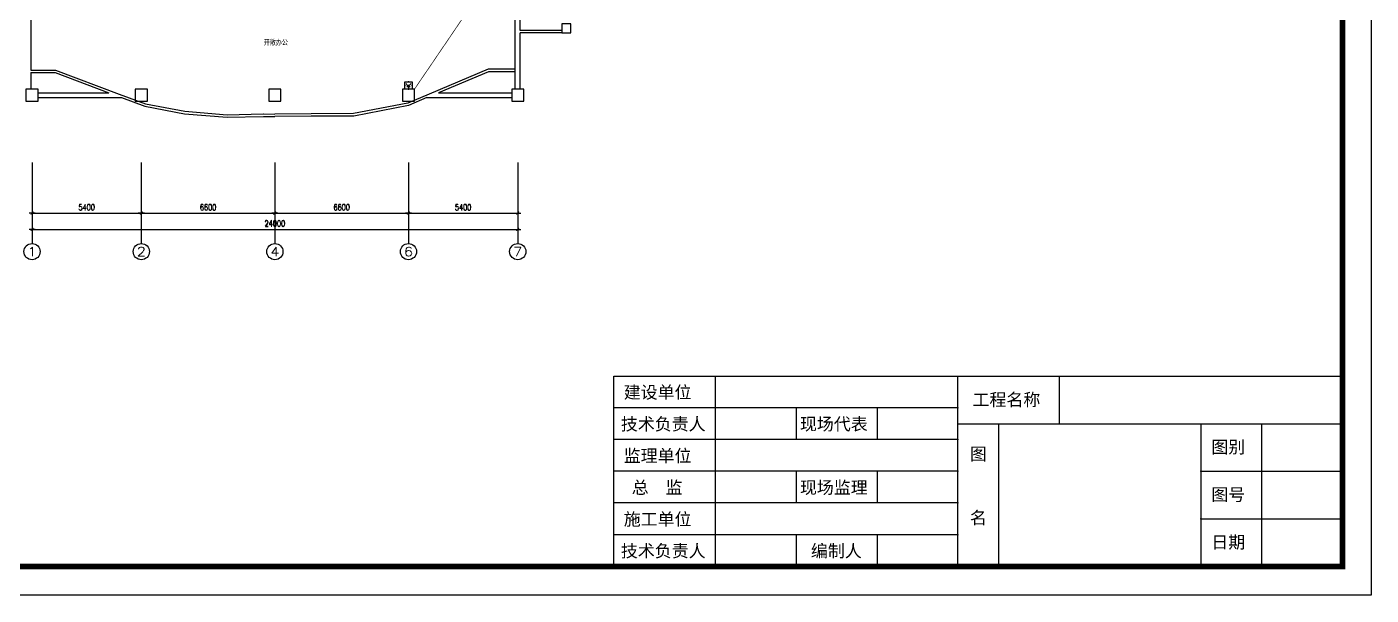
# Model space of a CAD drawing. Extents: x -149393 to 1177518, y -366685 to 296590.
# Drawn here: x 784228 to 850650, y -186685 to -158628 of the extents above; entities that cross this region are included whole.
import ezdxf
from ezdxf.enums import TextEntityAlignment as Align

# ---------------------------------------------------------------- set-up
doc = ezdxf.new("R2010")
doc.units = 0
doc.header["$LTSCALE"] = 1000
doc.header["$MEASUREMENT"] = 0
doc.linetypes.add('常规', pattern=[20, 10, 0, 10])
doc.layers.get('0').update_dxf_attribs({"linetype": 'CONTINUOUS'})
doc.layers.get('Defpoints').update_dxf_attribs({"linetype": 'CONTINUOUS'})
for name, color, linetype in [('AXIS', 3, 'CONTINUOUS'), ('COLUMN', 9, 'CONTINUOUS'), ('EQUIP-消防', 3, 'CONTINUOUS'), ('PUB_TITLE', 253, 'CONTINUOUS'), ('TEL_TEXT', 7, 'CONTINUOUS'), ('WALL', 9, 'CONTINUOUS'), ('WIRE-消防', 3, '常规')]:
    doc.layers.add(name, color=color, linetype=linetype)
doc.styles.add('_TCH_AXIS', font='COMPLEX', dxfattribs={"bigfont": 'GBCBIG'})
doc.styles.add('_TCH_DIM_T3', font='SIMPLEX', dxfattribs={"width": 0.705882, "bigfont": 'GBCBIG'})
doc.styles.add('_TEL_DIM', font='', dxfattribs={"width": 0.8, "height": 3.5})
doc.styles.add('DIM_FONT', font='SIMPLEX.shx', dxfattribs={"width": 0.8})
doc.styles.add('宋体', font='')
doc.styles.get('_TEL_DIM').set_extended_font_data('SimSun')
doc.styles.get('宋体').set_extended_font_data('SimSun')
doc.dimstyles.new('_TCH_ARCH&&100', dxfattribs={"dimtxt": 297.5, "dimasz": 100, "dimexe": 250, "dimexo": 300, "dimgap": 126.25, "dimtad": 1, "dimdec": 0, "dimzin": 0, "dimdsep": 46, "dimtxsty": '_TCH_DIM_T3', "dimblk": 'ARCHTICK', "dimcen": 0.09, "dimclrt": 7, "dimazin": 2, "dimtfac": 1, "dimtdec": 0, "dimtix": 1, "dimtmove": 2, "dimatfit": 3, "dimfxl": 1, "dimtolj": 1, "dimtzin": 0, "dimarcsym": 0})
doc.dimstyles.new('DIMN', dxfattribs={"dimtxt": 300, "dimasz": 1, "dimexe": 250, "dimexo": 300, "dimgap": 150, "dimtad": 1, "dimdec": 0, "dimdsep": 46, "dimtxsty": 'DIM_FONT', "dimblk": '_DIMX', "dimcen": 2.5, "dimclrt": 7, "dimadec": 0, "dimazin": 0, "dimtfac": 1, "dimtdec": 0, "dimtix": 1, "dimtmove": 2, "dimatfit": 3, "dimldrblk": '_DIMX', "dimfxl": 1, "dimtolj": 1, "dimarcsym": 0})

# ---------------------------------------------------------------- blocks, each defined once
blk = doc.blocks.new('$equip_U$00000302(cyc-PC)')
for p, q in [((0.5, 0.5), (-0.5, 0.5)), ((-0.5, 0.5), (-0.5, -0.5)), ((0, 0), (0, -0.35)), ((0.5, -0.5), (0.5, 0.5)), ((-0.5, -0.5), (0.5, -0.5)), ((-0.22, -0.17), (0.22, -0.17))]:
    blk.add_line(p, q)
blk.add_arc((0, 0.3), 0.3, 180, 0)
for p in [(-0.5, 0), (0, 0.5), (0.5, 0), (0, -0.5)]:
    blk.add_point(p)
at = {"color": 7, "style": '_TEL_DIM', "flags": 1}
blk.add_attdef('A', text='', height=0.00002, dxfattribs=at).set_placement((0, 0), align=Align.MIDDLE_CENTER)
blk = doc.blocks.new('_DIMX')
blk.add_line((-150, 0), (150, 0))
at = {"const_width": 50}
blk.add_lwpolyline([(-70, -70), (70, 70)], dxfattribs=at)
blk = doc.blocks.new('_ArchTick')
at = {"color": 0, "linetype": 'ByBlock', "const_width": 0.4}
blk.add_lwpolyline([(-0.5, -0.5), (0.5, 0.5)], dxfattribs=at)
blk = doc.blocks.new('*D1325')
at = {"layer": 'AXIS', "color": 0, "lineweight": -2, "transparency": 16777216}
for p, q in [((796483, -165624), (796483, -168074)), ((803083, -165624), (803083, -168074)), ((796483, -167824), (803083, -167824))]:
    blk.add_line(p, q, dxfattribs=at)
at = {"layer": 'Defpoints', "color": 0, "transparency": 16777216}
for p in [(796483, -165324), (803083, -165324), (803083, -167824)]:
    blk.add_point(p, dxfattribs=at)
at = {"layer": 'AXIS', "color": 0, "lineweight": -2, "transparency": 16777216, "xscale": 100, "yscale": 100, "zscale": 100, "rotation": 180}
blk.add_blockref('_ArchTick', (796483, -167824), dxfattribs=at)
at = {"layer": 'AXIS', "color": 0, "lineweight": -2, "transparency": 16777216, "xscale": 100, "yscale": 100, "zscale": 100}
blk.add_blockref('_ArchTick', (803083, -167824), dxfattribs=at)
at = {"layer": 'AXIS', "color": 7, "transparency": 16777216, "insert": (799783, -167549), "char_height": 297.5, "attachment_point": 5, "style": '_TCH_DIM_T3'}
blk.add_mtext('\\A1;6600', dxfattribs=at)
blk = doc.blocks.new('*D1326')
at = {"layer": 'AXIS', "color": 0, "lineweight": -2, "transparency": 16777216}
for p, q in [((803083, -165624), (803083, -168074)), ((808483, -165624), (808483, -168074)), ((803083, -167824), (808483, -167824))]:
    blk.add_line(p, q, dxfattribs=at)
at = {"layer": 'Defpoints', "color": 0, "transparency": 16777216}
for p in [(803083, -165324), (808483, -165324), (808483, -167824)]:
    blk.add_point(p, dxfattribs=at)
at = {"layer": 'AXIS', "color": 0, "lineweight": -2, "transparency": 16777216, "xscale": 100, "yscale": 100, "zscale": 100, "rotation": 180}
blk.add_blockref('_ArchTick', (803083, -167824), dxfattribs=at)
at = {"layer": 'AXIS', "color": 0, "lineweight": -2, "transparency": 16777216, "xscale": 100, "yscale": 100, "zscale": 100}
blk.add_blockref('_ArchTick', (808483, -167824), dxfattribs=at)
at = {"layer": 'AXIS', "color": 7, "transparency": 16777216, "insert": (805783, -167549), "char_height": 297.5, "attachment_point": 5, "style": '_TCH_DIM_T3'}
blk.add_mtext('\\A1;5400', dxfattribs=at)
blk = doc.blocks.new('*D1327')
at = {"layer": 'AXIS', "color": 0, "lineweight": -2, "transparency": 16777216}
for p, q in [((789883, -165624), (789883, -168074)), ((796483, -165624), (796483, -168074)), ((789883, -167824), (796483, -167824))]:
    blk.add_line(p, q, dxfattribs=at)
at = {"layer": 'Defpoints', "color": 0, "transparency": 16777216}
for p in [(789883, -165324), (796483, -165324), (796483, -167824)]:
    blk.add_point(p, dxfattribs=at)
at = {"layer": 'AXIS', "color": 0, "lineweight": -2, "transparency": 16777216, "xscale": 100, "yscale": 100, "zscale": 100, "rotation": 180}
blk.add_blockref('_ArchTick', (789883, -167824), dxfattribs=at)
at = {"layer": 'AXIS', "color": 0, "lineweight": -2, "transparency": 16777216, "xscale": 100, "yscale": 100, "zscale": 100}
blk.add_blockref('_ArchTick', (796483, -167824), dxfattribs=at)
at = {"layer": 'AXIS', "color": 7, "transparency": 16777216, "insert": (793183, -167549), "char_height": 297.5, "attachment_point": 5, "style": '_TCH_DIM_T3'}
blk.add_mtext('\\A1;6600', dxfattribs=at)
blk = doc.blocks.new('*D1328')
at = {"layer": 'AXIS', "color": 0, "lineweight": -2, "transparency": 16777216}
for p, q in [((784483, -165624), (784483, -168074)), ((789883, -165624), (789883, -168074)), ((784483, -167824), (789883, -167824))]:
    blk.add_line(p, q, dxfattribs=at)
at = {"layer": 'Defpoints', "color": 0, "transparency": 16777216}
for p in [(784483, -165324), (789883, -165324), (789883, -167824)]:
    blk.add_point(p, dxfattribs=at)
at = {"layer": 'AXIS', "color": 0, "lineweight": -2, "transparency": 16777216, "xscale": 100, "yscale": 100, "zscale": 100, "rotation": 180}
blk.add_blockref('_ArchTick', (784483, -167824), dxfattribs=at)
at = {"layer": 'AXIS', "color": 0, "lineweight": -2, "transparency": 16777216, "xscale": 100, "yscale": 100, "zscale": 100}
blk.add_blockref('_ArchTick', (789883, -167824), dxfattribs=at)
at = {"layer": 'AXIS', "color": 7, "transparency": 16777216, "insert": (787183, -167549), "char_height": 297.5, "attachment_point": 5, "style": '_TCH_DIM_T3'}
blk.add_mtext('\\A1;5400', dxfattribs=at)
blk = doc.blocks.new('*D1329')
at = {"layer": 'AXIS', "color": 0, "lineweight": -2, "transparency": 16777216}
for p, q in [((784483, -165624), (784483, -168874)), ((808483, -165624), (808483, -168874)), ((784483, -168624), (808483, -168624))]:
    blk.add_line(p, q, dxfattribs=at)
at = {"layer": 'Defpoints', "color": 0, "transparency": 16777216}
for p in [(784483, -165324), (808483, -165324), (808483, -168624)]:
    blk.add_point(p, dxfattribs=at)
at = {"layer": 'AXIS', "color": 0, "lineweight": -2, "transparency": 16777216, "xscale": 100, "yscale": 100, "zscale": 100, "rotation": 180}
blk.add_blockref('_ArchTick', (784483, -168624), dxfattribs=at)
at = {"layer": 'AXIS', "color": 0, "lineweight": -2, "transparency": 16777216, "xscale": 100, "yscale": 100, "zscale": 100}
blk.add_blockref('_ArchTick', (808483, -168624), dxfattribs=at)
at = {"layer": 'AXIS', "color": 7, "transparency": 16777216, "insert": (796483, -168349), "char_height": 297.5, "attachment_point": 5, "style": '_TCH_DIM_T3'}
blk.add_mtext('\\A1;24000', dxfattribs=at)
blk = doc.blocks.new('_FZHK')
blk.add_lwpolyline([(-0.5, -0.5), (0.5, -0.5), (0.5, 0.5), (-0.5, 0.5)], close=True)
blk = doc.blocks.new('会签栏')
at = {"layer": 'PUB_TITLE', "color": 4, "lineweight": 30}
blk.add_lwpolyline([(-18000, 0), (-18000, 4700), (0, 4700)], dxfattribs=at)
at = {"layer": 'PUB_TITLE', "color": 4}
for points in [[(-15500, 4700), (-15500, 0)], [(-9500, 0), (-9500, 4700)], [(-7000, 4700), (-7000, 3525)], [(-9500, 3917), (-18000, 3917)], [(-13500, 3917), (-13500, 3133)], [(-11500, 3917), (-11500, 3133)], [(-9500, 3525), (0, 3525)], [(-8500, 3525), (-8500, 0)], [(-3500, 3525), (-3500, 0)], [(-2000, 3525), (-2000, 0)], [(-9500, 3133), (-18000, 3133)], [(-9500, 2350), (-18000, 2350)], [(-13500, 2350), (-13500, 1567)], [(-11500, 2350), (-11500, 1567)], [(-3500, 2350), (0, 2350)], [(-9500, 1567), (-18000, 1567)], [(-3500, 1175), (0, 1175)], [(-9500, 783), (-18000, 783)], [(-13500, 783), (-13500, 0)], [(-11500, 783), (-11500, 0)]]:
    blk.add_lwpolyline(points, dxfattribs=at)
at = {"layer": 'PUB_TITLE'}
for p in [(-9500, 3917), (-9500, 3133), (-9500, 2350), (-9500, 1567), (-3500, 1175), (-9500, 783)]:
    blk.add_point(p, dxfattribs=at)
at = {"layer": 'PUB_TITLE', "color": 4}
blk.add_point((-3500, 2350), dxfattribs=at)
at = {"lineweight": -3, "style": '宋体'}
for s, p in [('建设单位', (-17758, 4147)), ('工程名称', (-9140, 3965)), ('技术负责人', (-17828, 3363)), ('现场代表', (-13405, 3363)), ('图别', (-3241, 2796)), ('监理单位', (-17758, 2580)), ('图', (-9206, 2624)), ('总  监', (-17560, 1797)), ('现场监理', (-13405, 1797)), ('图号', (-3241, 1621)), ('施工单位', (-17758, 1013)), ('名', (-9206, 1049)), ('日期', (-3241, 446)), ('技术负责人', (-17828, 230)), ('编制人', (-13134, 230))]:
    blk.add_text(s, height=307, dxfattribs=at).set_placement(p)

msp = doc.modelspace()

# ---------------------------------------------------------------- linework, layer by layer
at = {"layer": 'AXIS'}
for p, q in [((784483.2, -165324), (784483.2, -169324)), ((789883.2, -165324), (789883.2, -169324)), ((796483.2, -165324), (796483.2, -169324)), ((803083.2, -165324), (803083.2, -169324)), ((808483.2, -165324), (808483.2, -169324))]:
    msp.add_line(p, q, dxfattribs=at)
for centre in [(784483.2, -169724), (789883.2, -169724), (796483.2, -169724), (803083.2, -169724), (808483.2, -169724)]:
    msp.add_circle(centre, 400, dxfattribs=at)
at = {"layer": 'PUB_TITLE'}
msp.add_lwpolyline([(731849.9, -102676.1), (850649.9, -102676.1), (850649.9, -186684.6), (731849.9, -186684.6)], close=True, dxfattribs=at)
at = {"layer": 'PUB_TITLE', "const_width": 270.7}
msp.add_lwpolyline([(738921.3, -104090.4), (849235.6, -104090.4), (849235.6, -185270.4), (738921.3, -185270.4), (738921.3, -104090.4)], close=True, dxfattribs=at)
at = {"layer": 'WALL', "color": 59}
for p, q in [((784423.2, -156509.1), (784423.2, -159598.2)), ((808363.2, -158863.2), (808363.2, -156497.6)), ((808603.2, -158803.2), (808603.2, -156497.6)), ((808363.2, -161698.2), (808363.2, -158863.2)), ((810658.2, -158803.2), (808603.2, -158803.2)), ((810658.2, -158923.2), (808603.2, -158923.2)), ((808603.2, -161698.2), (808603.2, -158923.2)), ((784423.2, -159598.2), (784423.2, -160766)), ((807020.4, -160719.6), (804101.2, -161942.9)), ((808363.2, -160719.6), (807020.4, -160719.6)), ((808363.2, -160839.6), (808363.2, -160719.6)), ((784423.2, -160766), (785644.7, -160766)), ((784423.2, -160886), (784423.2, -161698.2)), ((784423.2, -160886), (785623, -160886)), ((785623, -160886), (788270.3, -161878.2)), ((785644.7, -160766), (788782.5, -161942.1)), ((807044.5, -160839.6), (804566, -161878.2)), ((808363.2, -160839.6), (807044.5, -160839.6)), ((784783.2, -161878.2), (788270.3, -161878.2)), ((788782.5, -161942.1), (790089.2, -162431.8)), ((804101.2, -161942.9), (803044.5, -162385.7)), ((804566, -161878.2), (808183.2, -161878.2)), ((784783.2, -162118.2), (788910.6, -162118.2)), ((788910.6, -162118.2), (790056.8, -162547.8)), ((790056.8, -162547.8), (792014.5, -162914.7)), ((790089.2, -162431.8), (792030.4, -162795.6)), ((803044.5, -162385.7), (800367.4, -162908.4)), ((803079.5, -162501.1), (800379.3, -163028.3)), ((803993.3, -162118.2), (803079.5, -162501.1)), ((803993.3, -162118.2), (808183.2, -162118.2)), ((792014.5, -162914.7), (794126.1, -163083.7)), ((792030.4, -162795.6), (794129.7, -162963.6)), ((794126.1, -163083.7), (795913.9, -163047)), ((794129.7, -162963.6), (795911.4, -162927.1)), ((795912.1, -163047), (796482.6, -163052.1)), ((795913.2, -162927), (796483.7, -162932.1)), ((798267.5, -162917.2), (796482.7, -162932.1)), ((798268.5, -163037.2), (796483.7, -163052.1)), ((800367.4, -162908.4), (798267.7, -162917.2)), ((800379.3, -163028.3), (798268.2, -163037.2))]:
    msp.add_line(p, q, dxfattribs=at)
at = {"layer": 'WIRE-消防', "linetype": '常规', "const_width": 35}
msp.add_lwpolyline([(805967.9, -157898.6), (803383.2, -161698.2)], dxfattribs=at)

# ---------------------------------------------------------------- block references
at = {"layer": 'COLUMN', "color": 59}
for p, xscale, yscale, zscale in [((810883.2, -158698.2), 450, 450, 450), ((784483.2, -161998.2), 600, 600, 600), ((789883.2, -161998.2), 600, 600, 600), ((796483.2, -161998.2), 600, 600, 600), ((803083.2, -161998.2), 600, 600, 600), ((808483.2, -161998.2), 600, 600, 600)]:
    msp.add_blockref('_FZHK', p, dxfattribs=dict(at, xscale=xscale, yscale=yscale, zscale=zscale))
at = {"layer": 'EQUIP-消防', "xscale": -350, "yscale": 350.0000000001164, "zscale": 350}
msp.add_blockref('$equip_U$00000302(cyc-PC)', (803083.2, -161523.2), dxfattribs=at)
at = {"layer": 'WALL', "xscale": 2, "yscale": 2, "zscale": 2}
msp.add_blockref('会签栏', (849235.6, -185270.4), dxfattribs=at)

# ---------------------------------------------------------------- texts
at = {"layer": 'AXIS', "color": 7, "style": '_TCH_AXIS'}
for s, width, p, p2 in [('1', 2.333333, (784256.9, -169950.3), (784709.4, -169950.3)), ('2', 1.5, (789656.9, -169950.3), (790109.4, -169950.3)), ('4', 1.3125, (796256.9, -169950.3), (796709.4, -169950.3)), ('6', 1.5, (802856.9, -169950.3), (803309.4, -169950.3)), ('7', 1.5, (808256.9, -169950.3), (808709.4, -169950.3))]:
    msp.add_text(s, height=452.5, dxfattribs=dict(at, width=width)).set_placement(p, p2, align=Align.FIT)
at = {"layer": 'TEL_TEXT', "color": 59, "style": '_TEL_DIM', "width": 0.8}
msp.add_text('开敞办公', height=265.82, dxfattribs=at).set_placement((795935.9, -159520.6))

# ---------------------------------------------------------------- dimensions: what is measured, and where the dimension line sits
at = {"layer": 'AXIS'}
for p1, p2, distance in [((784483.2, -165324), (789883.2, -165324), -2500), ((784483.2, -165324), (808483.2, -165324), -3300), ((789883.2, -165324), (796483.2, -165324), -2500), ((796483.2, -165324), (803083.2, -165324), -2500), ((803083.2, -165324), (808483.2, -165324), -2500)]:
    msp.add_aligned_dim(p1=p1, p2=p2, distance=distance, dimstyle='DIMN', dxfattribs=at).render()
for p1, p2, distance, picture, middle in [((784483.2, -165324), (789883.2, -165324), -2500, '*D1328', (787183.2, -167549)), ((784483.2, -165324), (808483.2, -165324), -3300, '*D1329', (796483.2, -168349)), ((789883.2, -165324), (796483.2, -165324), -2500, '*D1327', (793183.2, -167549)), ((796483.2, -165324), (803083.2, -165324), -2500, '*D1325', (799783.2, -167549)), ((803083.2, -165324), (808483.2, -165324), -2500, '*D1326', (805783.2, -167549))]:
    dim = msp.add_aligned_dim(p1=p1, p2=p2, distance=distance, dimstyle='_TCH_ARCH&&100', dxfattribs=at)
    dim.commit()
    dim.dimension.update_dxf_attribs({"geometry": picture, "text_midpoint": middle})

doc.saveas('drawing.dxf')
